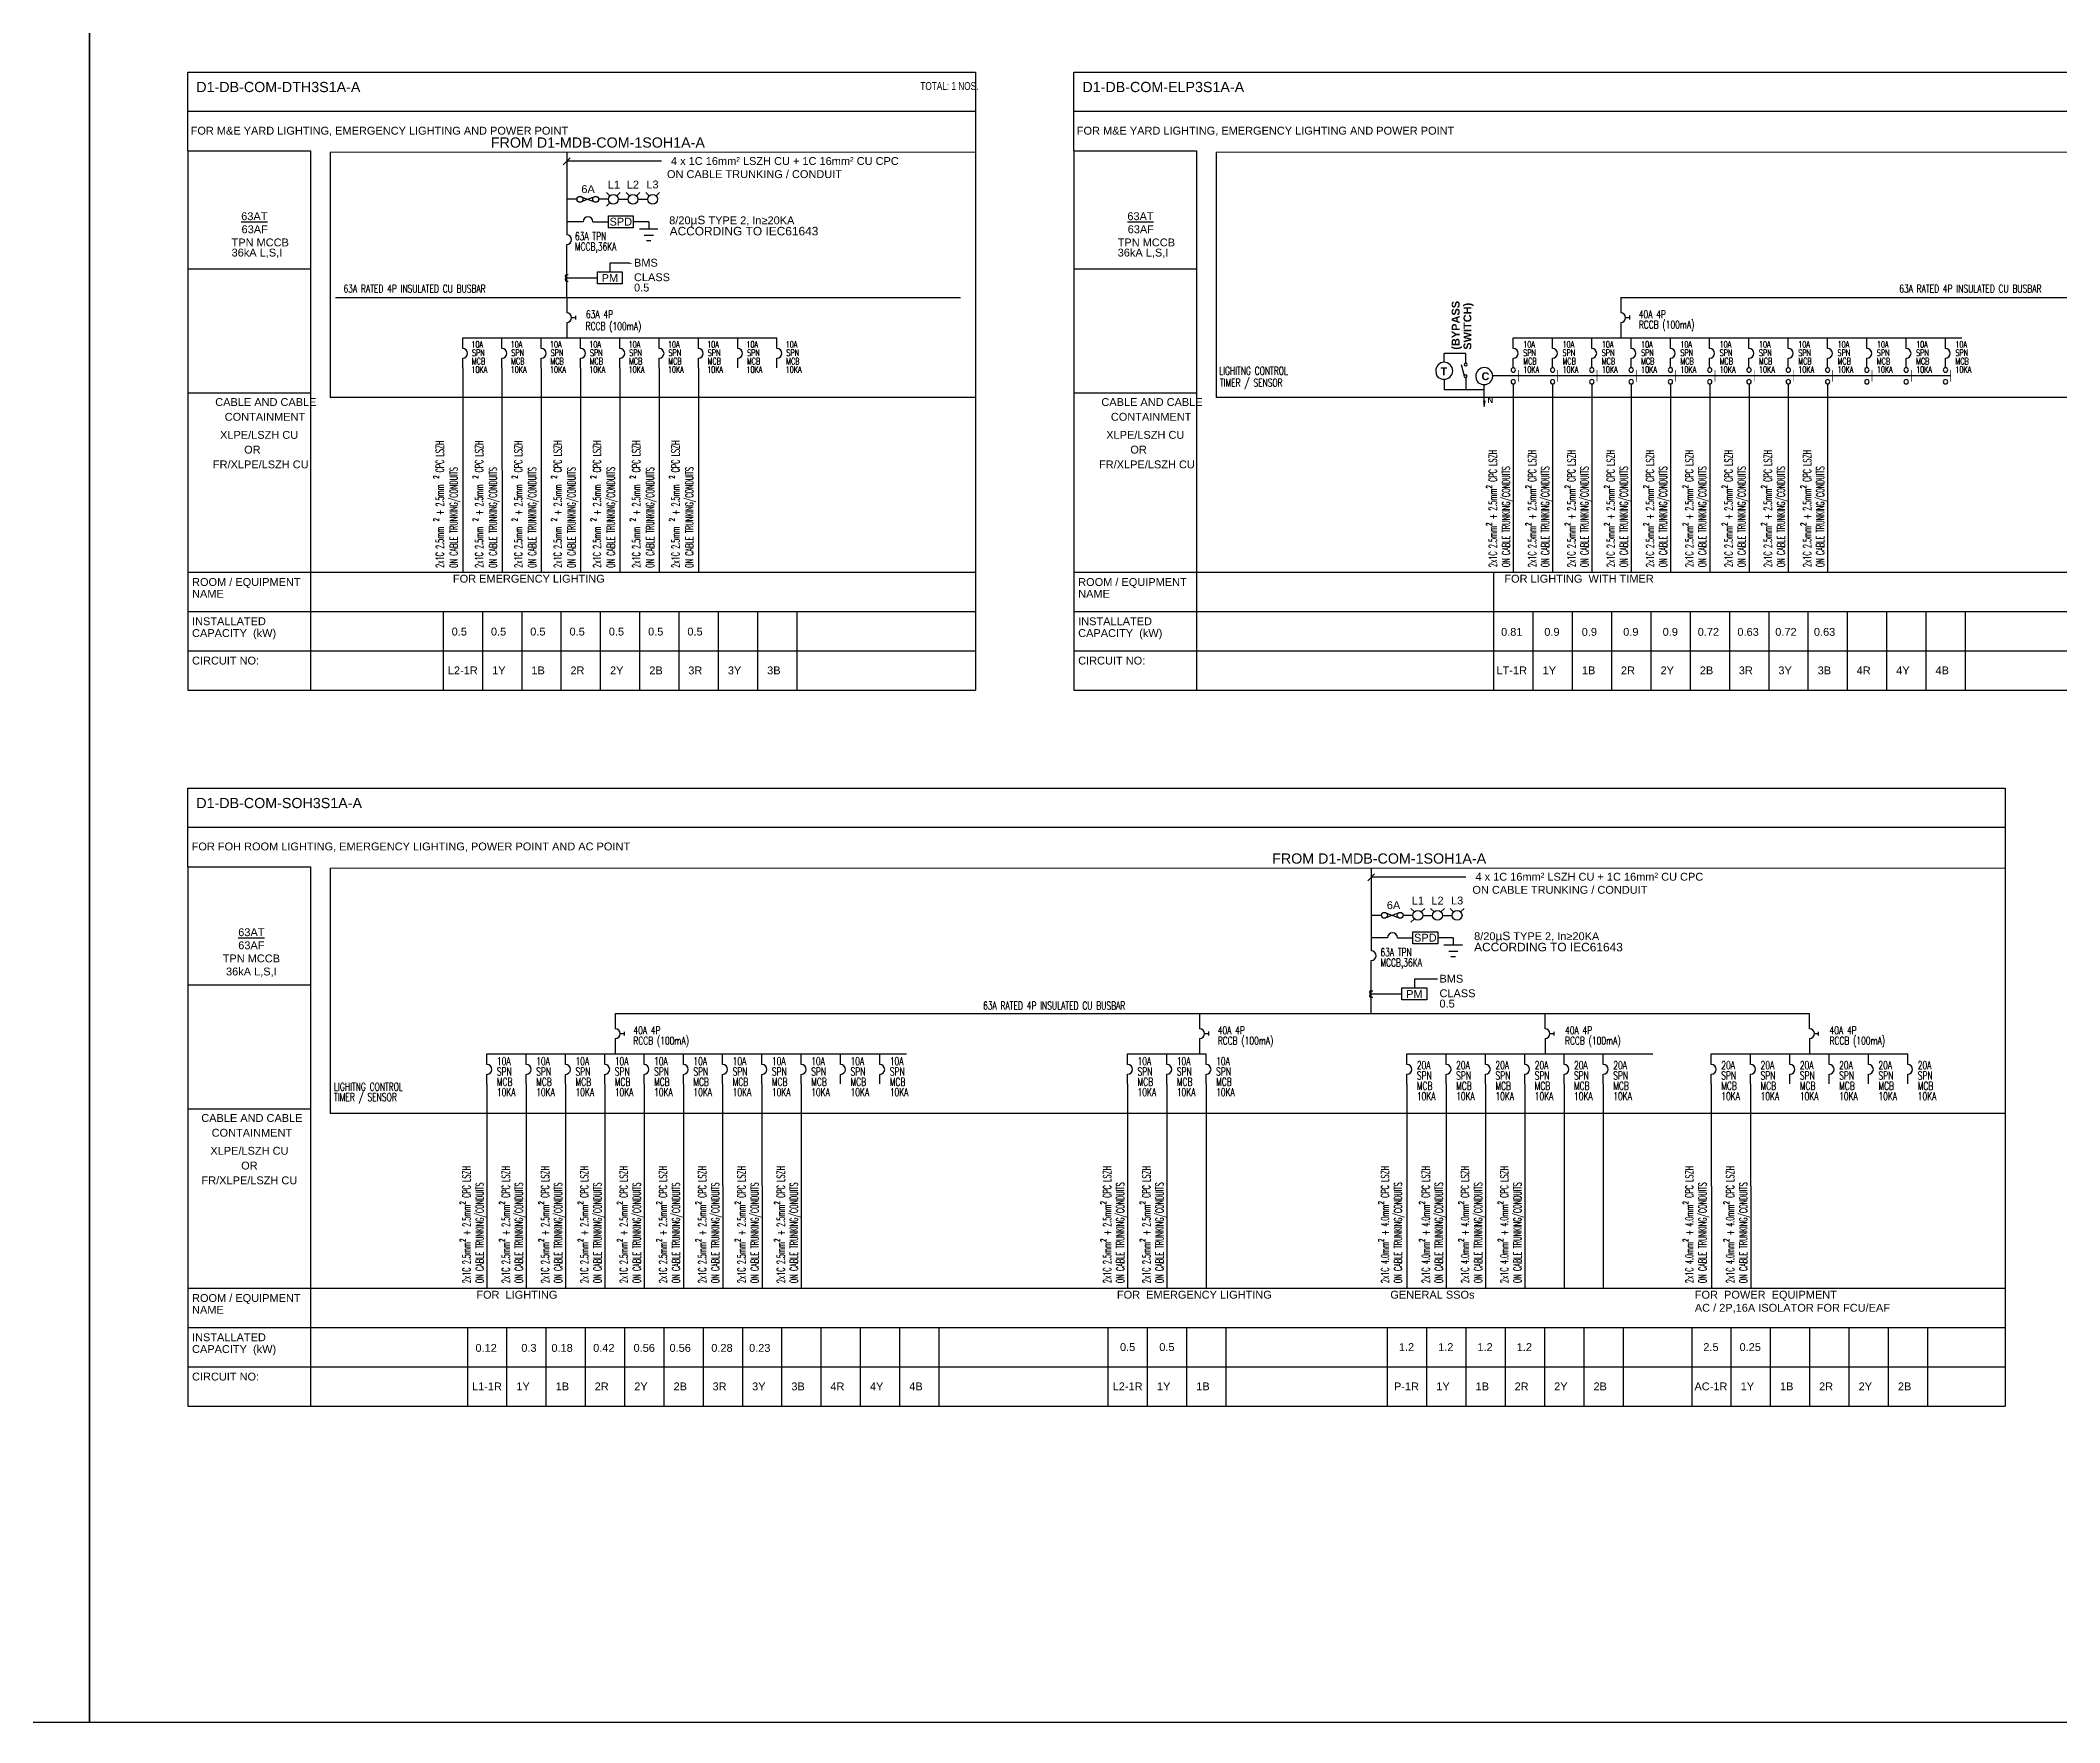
# Model space of a CAD drawing. Header units: inches. Extents: x 155818 to 1515405, y 4999 to 215277.
# Drawn here: x 365119 to 416514, y 134327 to 177145 of the extents above; entities that cross this region are included whole.
import ezdxf
from ezdxf.enums import TextEntityAlignment as Align

# ---------------------------------------------------------------- set-up
doc = ezdxf.new("R2010")
doc.units = ezdxf.units.IN
doc.header["$MEASUREMENT"] = 0
doc.linetypes.add('( Hidden )', pattern=[0.375, 0.25, -0.125])
for name, color, linetype in [('-ME-E-Sch DB', 7, 'Continuous'), ('-ME-E-Sch DB_Tx', 7, 'Continuous'), ('E-_ELEC----_E-', 7, 'Continuous'), ('E_ELEC----_E-', 7, 'Continuous')]:
    doc.layers.add(name, color=color, linetype=linetype)
doc.styles.add('-ME-Romans', font='romans.shx', dxfattribs={"width": 0.7})
doc.styles.add('-ME_Romans', font='romans.shx', dxfattribs={"width": 0.8})
doc.styles.add('arial', font='arial.ttf')
doc.styles.add('MtXpl_Arial', font='arial.ttf')
doc.styles.get("Standard").update_dxf_attribs({"font": 'arial.ttf'})
doc.dimstyles.get("Standard").update_dxf_attribs({"dimtxt": 0.18, "dimasz": 0.18, "dimexe": 0.18, "dimexo": 0.0625, "dimgap": 0.09, "dimtad": 0, "dimtih": 1, "dimtoh": 1, "dimdec": 4, "dimzin": 0, "dimdsep": 46, "dimtxsty": 'Standard', "dimcen": 0.09, "dimadec": 0, "dimazin": 0, "dimtfac": 1, "dimtdec": 4, "dimtofl": 0, "dimtmove": 0, "dimatfit": 3, "dimfxl": 1, "dimtolj": 1, "dimtzin": 0, "dimarcsym": 0})

# ---------------------------------------------------------------- blocks, each defined once
blk = doc.blocks.new('COIL_1')
at = {"ltscale": 0.5}
for p, q in [((0, 2.5), (1.2, 2.5)), ((0, -2.5), (1.2, -2.5))]:
    blk.add_line(p, q, dxfattribs=at)
for centre in [(0, 1.3), (0, -1.3)]:
    blk.add_arc(centre, 1.26, 90, 270, dxfattribs=at)
blk = doc.blocks.new('ELEC0302')
at = {"layer": 'E_ELEC----_E-'}
blk.add_arc((0, 0), 250, 270, 90, dxfattribs=at)
blk = doc.blocks.new('ELEC0327')
for p, q in [((151, 57), (-151, -57)), ((-151, 57), (151, -57))]:
    blk.add_line(p, q)
for centre in [(-200, 0), (200, 0)]:
    blk.add_circle(centre, 75)
blk = doc.blocks.new('ELEC0303')
at = {"layer": 'E_ELEC----_E-'}
for p, q in [((250, 0), (450, 0)), ((450, 100), (450, -100))]:
    blk.add_line(p, q, dxfattribs=at)
blk.add_arc((0, 0), 250, 270, 90, dxfattribs=at)
blk = doc.blocks.new('ELEC0331')
at = {"layer": 'E-_ELEC----_E-', "const_width": 20}
blk.add_lwpolyline([(0, -200), (0, 200)], dxfattribs=at)
at = {"layer": 'E-_ELEC----_E-'}
for centre in [(175, 200), (175, -200)]:
    blk.add_circle(centre, 75, dxfattribs=at)

msp = doc.modelspace()

# ---------------------------------------------------------------- hatches: boundary and pattern name
at = {"layer": '-ME-E-Sch DB'}
h = msp.add_hatch(color=5, dxfattribs=at)
h.dxf.hatch_style = 2
h.paths.add_polyline_path([(401848, 167965), (401871, 167829), (401893, 167965)])

# ---------------------------------------------------------------- linework, layer by layer
at = {"layer": '-ME-E-Sch DB', "color": 5}
for p, q in [((368868, 176333), (388924, 176335)), ((368868, 174333), (368868, 176333)), ((388924, 176335), (388924, 160609)), ((391424, 176333), (444438, 176335)), ((391424, 174333), (391424, 176333)), ((388924, 175335), (368868, 175333)), ((444438, 175335), (391424, 175333)), ((368868, 174333), (371993, 174333)), ((368868, 174333), (368869, 160609)), ((371993, 174333), (371993, 160609)), ((372493, 174303), (388924, 174305)), ((372493, 174303), (372493, 168055)), ((378515, 174303), (378515, 172198)), ((391424, 174333), (394548, 174333)), ((391424, 174333), (391424, 160609)), ((394548, 174333), (394548, 160609)), ((395048, 174303), (444438, 174305)), ((395048, 174303), (395048, 168055)), ((378428, 173980), (378601, 174153)), ((380927, 174067), (378515, 174067)), ((378764, 173099), (378515, 173099)), ((379577, 173099), (379328, 173099)), ((378932, 172530), (378515, 172530)), ((379182, 172530), (379577, 172530)), ((379577, 172683), (380207, 172683)), ((379577, 172377), (379577, 172683)), ((380207, 172377), (379577, 172377)), ((380207, 172683), (380207, 172377)), ((380603, 172530), (380207, 172530)), ((380368, 172345), (380838, 172345)), ((380487, 172187), (380723, 172187)), ((380603, 172530), (380603, 172345)), ((378515, 170602), (378515, 171948)), ((380546, 172047), (380659, 172047)), ((368868, 171333), (371993, 171333)), ((379299, 171251), (379929, 171251)), ((379299, 170945), (379299, 171251)), ((379929, 171251), (379929, 170945)), ((391424, 171333), (394548, 171333)), ((378515, 171098), (379299, 171098)), ((379929, 170945), (379299, 170945)), ((372630, 170602), (388541, 170602)), ((378515, 170602), (378515, 170212)), ((405343, 170602), (439909, 170603)), ((405343, 170602), (405343, 170213)), ((378515, 169962), (378515, 169573)), ((375867, 169573), (383867, 169573)), ((375867, 169302), (375867, 169573)), ((376867, 169302), (376867, 169573)), ((377867, 169302), (377867, 169573)), ((378867, 169302), (378867, 169573)), ((379867, 169302), (379867, 169573)), ((380867, 169302), (380867, 169573)), ((381867, 169302), (381867, 169573)), ((382867, 169302), (382867, 169573)), ((383867, 169302), (383867, 169573)), ((401397, 169175), (400850, 169175)), ((401397, 168931), (401397, 169175)), ((402607, 169574), (414027, 169574)), ((375867, 168811), (375867, 169052)), ((375867, 168811), (375869, 163610)), ((376867, 168811), (376867, 169052)), ((376867, 168811), (376869, 163610)), ((377867, 168811), (377867, 169052)), ((377867, 168811), (377869, 163610)), ((378867, 168811), (378867, 169052)), ((378867, 168811), (378869, 163611)), ((379867, 168811), (379867, 169052)), ((379867, 168811), (379869, 163611)), ((380867, 168811), (380867, 169052)), ((380867, 168811), (380869, 163611)), ((381867, 168811), (381867, 169052)), ((381867, 168811), (381869, 163611)), ((382867, 168811), (382867, 169052)), ((383867, 168811), (383867, 169052)), ((402607, 168811), (402607, 169053)), ((403607, 168811), (403607, 169053)), ((404607, 168811), (404607, 169053)), ((405607, 168811), (405607, 169053)), ((406607, 168811), (406607, 169053)), ((407607, 168811), (407607, 169053)), ((408607, 168811), (408607, 169053)), ((409607, 168811), (409607, 169053)), ((410607, 168811), (410607, 169053)), ((411607, 168811), (411607, 169053)), ((412607, 168811), (412607, 169053)), ((413607, 168811), (413607, 169053)), ((368879, 168172), (371998, 168172)), ((391434, 168172), (394554, 168172)), ((402609, 168399), (402609, 163611)), ((403609, 168399), (403609, 163611)), ((404609, 168399), (404609, 163611)), ((405609, 168399), (405609, 163611)), ((406609, 168399), (406609, 163611)), ((407609, 168399), (407609, 163611)), ((408609, 168399), (408609, 163611)), ((409609, 168399), (409609, 163611)), ((410609, 168399), (410609, 163611)), ((388924, 168055), (372493, 168055)), ((444438, 168055), (395048, 168055)), ((368879, 163609), (388924, 163611)), ((391434, 163609), (444438, 163611)), ((402109, 163611), (402109, 160610)), ((368879, 162609), (388924, 162609)), ((375369, 162609), (375369, 160609)), ((376369, 162609), (376369, 160609)), ((377369, 162609), (377369, 160609)), ((378369, 162609), (378369, 160609)), ((379369, 162609), (379369, 160609)), ((380369, 162609), (380369, 160609)), ((381369, 162609), (381369, 160609)), ((382369, 162609), (382369, 160609)), ((383369, 162609), (383369, 160609)), ((384369, 162609), (384369, 160609)), ((391434, 162609), (444438, 162609)), ((403109, 162610), (403109, 160610)), ((404109, 162610), (404109, 160610)), ((405109, 162610), (405109, 160609)), ((406109, 162610), (406109, 160609)), ((407109, 162610), (407109, 160609)), ((408109, 162610), (408109, 160609)), ((409109, 162610), (409109, 160609)), ((410109, 162610), (410109, 160609)), ((411109, 162610), (411109, 160609)), ((412109, 162610), (412109, 160609)), ((413109, 162609), (413109, 160609)), ((414109, 162609), (414109, 160609)), ((368879, 161609), (388924, 161609)), ((391434, 161609), (444438, 161609)), ((368869, 160609), (388924, 160609)), ((391424, 160609), (444438, 160609)), ((368869, 156109), (371993, 156109)), ((368869, 156109), (368869, 142385)), ((371993, 156109), (371993, 142385)), ((372493, 156078), (415131, 156080)), ((372493, 156078), (372493, 149831)), ((398905, 155755), (399078, 155929)), ((398991, 156078), (398991, 153973)), ((401404, 155842), (398992, 155842)), ((399659, 154306), (400054, 154306)), ((401079, 154306), (400684, 154306)), ((401079, 154306), (401079, 154121)), ((398991, 152378), (398991, 153723)), ((400845, 154121), (401314, 154121)), ((400964, 153963), (401200, 153963)), ((401022, 153823), (401136, 153823)), ((368869, 153109), (371993, 153109)), ((379750, 152378), (410148, 152379)), ((379750, 152378), (379750, 151988)), ((394625, 152379), (394625, 151989)), ((403416, 151988), (403416, 152378)), ((410148, 151988), (410148, 152379)), ((376484, 151349), (387160, 151349)), ((392790, 151350), (394790, 151350)), ((399900, 151078), (399900, 151349)), ((399900, 151349), (406162, 151349)), ((407649, 151078), (407649, 151349)), ((407649, 151349), (412649, 151349)), ((376484, 150586), (376484, 150827)), ((377484, 150586), (377484, 150827)), ((378484, 150586), (378484, 150827)), ((379484, 150586), (379484, 150827)), ((380484, 150586), (380484, 150827)), ((381484, 150586), (381484, 150827)), ((382484, 150586), (382484, 150827)), ((383484, 150586), (383484, 150827)), ((384484, 150586), (384484, 150827)), ((385484, 150586), (385484, 150827)), ((386484, 150586), (386484, 150827)), ((392790, 150587), (392790, 150828)), ((393790, 150587), (393790, 150828)), ((394790, 150587), (394790, 150828)), ((399900, 150587), (399900, 150828)), ((400900, 150587), (400900, 150828)), ((401900, 150587), (401900, 150828)), ((402900, 150587), (402900, 150828)), ((403900, 150587), (403900, 150828)), ((404900, 150587), (404900, 150828)), ((407649, 150587), (407649, 150828)), ((408649, 150587), (408649, 150828)), ((409649, 150587), (409649, 150828)), ((410649, 150587), (410649, 150828)), ((411649, 150587), (411649, 150828)), ((412649, 150587), (412649, 150828)), ((376484, 150586), (376486, 145386)), ((377484, 150586), (377486, 145386)), ((378484, 150586), (378486, 145386)), ((379484, 150586), (379486, 145386)), ((380484, 150586), (380486, 145386)), ((381484, 150586), (381486, 145386)), ((382484, 150586), (382486, 145386)), ((383484, 150586), (383486, 145386)), ((384484, 150586), (384486, 145386)), ((392790, 150587), (392792, 145387)), ((393790, 150587), (393792, 145387)), ((394790, 150587), (394792, 145387)), ((399900, 150587), (399902, 145386)), ((400900, 150587), (400902, 145386)), ((401900, 150587), (401902, 145386)), ((402900, 150587), (402902, 145386)), ((403900, 150587), (403902, 145386)), ((404894, 150587), (404895, 145386)), ((407649, 150587), (407650, 145386)), ((408649, 150587), (408651, 145386)), ((368879, 149947), (371999, 149947)), ((415131, 149831), (372493, 149831)), ((368879, 145385), (415130, 145386)), ((368879, 144385), (415130, 144385)), ((375986, 144385), (375986, 142385)), ((376986, 144385), (376986, 142385)), ((377986, 144385), (377986, 142385)), ((378986, 144385), (378986, 142385)), ((379986, 144385), (379986, 142385)), ((380986, 144385), (380986, 142385)), ((381986, 144385), (381986, 142385)), ((382986, 144385), (382986, 142385)), ((383986, 144385), (383986, 142385)), ((384986, 144385), (384986, 142385)), ((385986, 144385), (385986, 142385)), ((386986, 144385), (386986, 142385)), ((387986, 144385), (387986, 142385)), ((392292, 144386), (392292, 142386)), ((393292, 144386), (393292, 142386)), ((394292, 144386), (394292, 142386)), ((395292, 144386), (395292, 142386)), ((399402, 144385), (399402, 142385)), ((400402, 144385), (400402, 142385)), ((401402, 144385), (401402, 142385)), ((402402, 144385), (402402, 142385)), ((403402, 144385), (403402, 142385)), ((404402, 144385), (404402, 142385)), ((405402, 144385), (405402, 142385)), ((407150, 144385), (407150, 142385)), ((408150, 144385), (408150, 142385)), ((409150, 144385), (409150, 142385)), ((410150, 144385), (410150, 142385)), ((411150, 144385), (411150, 142385)), ((412150, 144385), (412150, 142385)), ((413150, 144385), (413150, 142385)), ((368879, 143385), (415130, 143385)), ((368869, 142385), (415130, 142385))]:
    msp.add_line(p, q, dxfattribs=at)
at = {"layer": '-ME-E-Sch DB', "color": 5, "linetype": '( Hidden )'}
msp.add_line((413740, 168605), (402086, 168606), dxfattribs=at)
at = {"layer": '-ME-E-Sch DB', "color": 5}
for points in [[(380102, 171471), (379617, 171471), (379617, 171251)], [(405343, 169963), (405343, 169574)], [(400850, 168952), (400850, 169175)], [(402607, 169303), (402607, 169574)], [(403607, 169303), (403607, 169574)], [(404607, 169303), (404607, 169574)], [(405607, 169303), (405607, 169574)], [(406607, 169303), (406607, 169574)], [(407607, 169303), (407607, 169574)], [(408607, 169303), (408607, 169574)], [(409607, 169303), (409607, 169574)], [(410607, 169303), (410607, 169574)], [(411607, 169303), (411607, 169574)], [(412607, 169303), (412607, 169574)], [(413607, 169303), (413607, 169574)], [(401363, 168600), (401290, 168884)], [(400850, 168521), (400850, 168254)], [(401871, 168254), (400850, 168254)], [(401397, 168561), (401397, 168254)], [(401871, 167965), (401871, 168384)], [(401848, 167965), (401871, 167829), (401893, 167965), (401848, 167965)], [(368869, 156109), (368869, 158109), (415131, 158111), (415130, 142385)], [(415131, 157110), (368869, 157109)], [(399241, 154874), (398991, 154874)], [(400054, 154874), (399804, 154874)], [(399409, 154306), (398991, 154306)], [(398991, 152873), (399776, 152873)], [(379750, 151738), (379750, 151349)], [(394625, 151739), (394625, 151350)], [(403416, 151738), (403416, 151349)], [(410148, 151738), (410149, 151349)], [(376484, 151077), (376484, 151349)], [(377484, 151077), (377484, 151349)], [(378484, 151077), (378484, 151349)], [(379484, 151077), (379484, 151349)], [(380484, 151077), (380484, 151349)], [(381484, 151077), (381484, 151349)], [(382484, 151077), (382484, 151349)], [(383484, 151077), (383484, 151349)], [(384484, 151077), (384484, 151349)], [(385484, 151077), (385484, 151349)], [(386484, 151077), (386484, 151349)], [(392790, 151078), (392790, 151350)], [(393790, 151078), (393790, 151350)], [(394790, 151078), (394790, 151350)], [(400900, 151078), (400900, 151349)], [(401900, 151078), (401900, 151349)], [(402900, 151078), (402900, 151349)], [(403900, 151078), (403900, 151349)], [(404900, 151078), (404900, 151349)], [(408649, 151078), (408649, 151349)], [(409649, 151078), (409649, 151349)], [(410649, 151078), (410649, 151349)], [(411649, 151078), (411649, 151349)], [(412649, 151078), (412649, 151349)]]:
    msp.add_lwpolyline(points, dxfattribs=at)
for points in [[(400054, 154458), (400684, 154458), (400684, 154153), (400054, 154153)], [(399776, 153026), (400406, 153026), (400406, 152721), (399776, 152721)]]:
    msp.add_lwpolyline(points, close=True, dxfattribs=at)
for points, knots in [([(400850, 168521), (400850, 168521), (400731, 168521), (400635, 168617), (400635, 168736), (400635, 168855), (400731, 168952), (400850, 168952), (400969, 168952), (401066, 168855), (401066, 168736), (401066, 168617), (400969, 168521), (400850, 168521)], [0, 0, 0, 0, 0.5, 1, 1, 1, 2, 2, 2, 3, 3, 3, 4, 4, 4, 4]), ([(401392, 168561), (401392, 168561), (401392, 168561), (401392, 168561), (401392, 168561), (401392, 168561), (401392, 168561), (401392, 168561), (401392, 168561), (401392, 168561), (401375, 168561), (401358, 168578), (401358, 168595), (401358, 168617), (401375, 168634), (401392, 168634), (401414, 168634), (401431, 168617), (401431, 168595), (401431, 168578), (401414, 168561), (401392, 168561)], [0, 0, 0, 0, 0.001953, 0.003906, 0.007812, 0.015625, 0.03125, 0.0625, 0.125, 0.25, 0.5, 1, 1, 1, 2, 2, 2, 3, 3, 3, 4, 4, 4, 4]), ([(401395, 168857), (401395, 168857), (401395, 168857), (401395, 168857), (401395, 168857), (401395, 168857), (401395, 168857), (401395, 168857), (401395, 168857), (401395, 168857), (401378, 168857), (401361, 168874), (401361, 168891), (401361, 168914), (401378, 168931), (401395, 168931), (401418, 168931), (401435, 168914), (401435, 168891), (401435, 168874), (401418, 168857), (401395, 168857)], [0, 0, 0, 0, 0.001953, 0.003906, 0.007812, 0.015625, 0.03125, 0.0625, 0.125, 0.25, 0.5, 1, 1, 1, 2, 2, 2, 3, 3, 3, 4, 4, 4, 4]), ([(401871, 168384), (401871, 168384), (401752, 168384), (401655, 168481), (401655, 168599), (401655, 168718), (401752, 168815), (401871, 168815), (401990, 168815), (402086, 168718), (402086, 168599), (402086, 168481), (401990, 168384), (401871, 168384)], [0, 0, 0, 0, 0.5, 1, 1, 1, 2, 2, 2, 3, 3, 3, 4, 4, 4, 4])]:
    msp.add_open_spline(points, degree=3, knots=knots, dxfattribs=at)
msp.add_solid([(380102, 171488), (380202, 171471), (380102, 171454)], dxfattribs=at)
for p, q in [((379203, 173155), (378902, 173042)), ((378902, 173155), (379203, 173042))]:
    msp.add_line(p, q)
at = {"ltscale": 0.5}
for p, q in [((378515, 171182), (378556, 171182)), ((378515, 171014), (378556, 171014))]:
    msp.add_line(p, q, dxfattribs=at)
msp.add_lwpolyline([(366368, 215277), (471643, 215277), (471643, 134327), (366368, 134327)], close=True)
for centre in [(378853, 173099), (379253, 173099)]:
    msp.add_circle(centre, 75)
for centre in [(378515, 171140), (378515, 171056)]:
    msp.add_arc(centre, 42, 90, 270, dxfattribs=at)
at = {"layer": 'Defpoints'}
for points in [[(261093, 215277), (366368, 215277), (366368, 134327), (261093, 134327)], [(366368, 215277), (471643, 215277), (471643, 134327), (366368, 134327)]]:
    msp.add_lwpolyline(points, close=True, dxfattribs=at)
at = {"layer": 'E-_ELEC----_E-', "color": 5}
for p, q in [((379614, 173187), (379526, 173276)), ((379791, 173187), (379879, 173276)), ((380114, 173187), (380026, 173276)), ((380291, 173187), (380379, 173276)), ((380614, 173187), (380526, 173276)), ((380791, 173187), (380879, 173276)), ((379614, 173010), (379526, 172922)), ((379828, 173099), (380077, 173099)), ((380328, 173099), (380577, 173099)), ((400091, 154962), (400002, 155051)), ((400091, 154786), (400002, 154697)), ((400268, 154962), (400356, 155051)), ((400304, 154874), (400554, 154874)), ((400591, 154962), (400502, 155051)), ((400768, 154962), (400856, 155051)), ((400804, 154874), (401054, 154874)), ((401091, 154962), (401002, 155051)), ((401268, 154962), (401356, 155051))]:
    msp.add_line(p, q, dxfattribs=at)
for centre in [(379702, 173099), (380202, 173099), (380702, 173099), (400179, 154874), (400679, 154874), (401179, 154874)]:
    msp.add_circle(centre, 125, dxfattribs=at)
at = {"layer": 'E_ELEC----_E-'}
for p, q in [((378740, 170137), (378740, 170037)), ((378640, 170087), (378740, 170087))]:
    msp.add_line(p, q, dxfattribs=at)
for centre, start, end in [((378515, 172073), 270, 90), ((379057, 172530), 0, 180), ((378515, 170087), 270, 90), ((375867, 169177), 270, 90), ((376867, 169177), 270, 90), ((377867, 169177), 270, 90), ((378867, 169177), 270, 90), ((379867, 169177), 270, 90), ((380867, 169177), 270, 90), ((381867, 169177), 270, 90), ((382867, 169177), 270, 90), ((383867, 169177), 270, 90)]:
    msp.add_arc(centre, 125, start, end, dxfattribs=at)

# ---------------------------------------------------------------- block references
at = {"layer": '-ME-E-Sch DB', "color": 5}
for name, p, xscale, yscale, zscale in [('ELEC0303', (405343, 170088), 0.5, 0.5, 0.5), ('ELEC0302', (402607, 169178), 0.5, 0.5, 0.5), ('ELEC0302', (403607, 169178), 0.5, 0.5, 0.5), ('ELEC0302', (404607, 169178), 0.5, 0.5, 0.5), ('ELEC0302', (405607, 169178), 0.5, 0.5, 0.5), ('ELEC0302', (406607, 169178), 0.5, 0.5, 0.5), ('ELEC0302', (407607, 169178), 0.5, 0.5, 0.5), ('ELEC0302', (408607, 169178), 0.5, 0.5, 0.5), ('ELEC0302', (409607, 169178), 0.5, 0.5, 0.5), ('ELEC0302', (410607, 169178), 0.5, 0.5, 0.5), ('ELEC0302', (411607, 169178), 0.5, 0.5, 0.5), ('ELEC0302', (412607, 169178), 0.5, 0.5, 0.5), ('ELEC0302', (413607, 169178), 0.5, 0.5, 0.5), ('ELEC0331', (402740, 168605), -0.75, 0.75, 0.75), ('ELEC0331', (403740, 168605), -0.75, 0.75, 0.75), ('ELEC0331', (404740, 168605), -0.75, 0.75, 0.75), ('ELEC0331', (405740, 168605), -0.75, 0.75, 0.75), ('ELEC0331', (406740, 168605), -0.75, 0.75, 0.75), ('ELEC0331', (407740, 168605), -0.75, 0.75, 0.75), ('ELEC0331', (408740, 168605), -0.75, 0.75, 0.75), ('ELEC0331', (409740, 168605), -0.75, 0.75, 0.75), ('ELEC0331', (410740, 168605), -0.75, 0.75, 0.75), ('ELEC0331', (411740, 168605), -0.75, 0.75, 0.75), ('ELEC0331', (412740, 168605), -0.75, 0.75, 0.75), ('ELEC0331', (413740, 168605), -0.75, 0.75, 0.75), ('ELEC0302', (398991, 153848), 0.5, 0.5, 0.5), ('COIL_1', (398991, 152873), 33.333333, 33.333333, 33.333333), ('ELEC0303', (379750, 151863), 0.5, 0.5, 0.5), ('ELEC0303', (394625, 151864), 0.5, 0.5, 0.5), ('ELEC0303', (403416, 151863), 0.5, 0.5, 0.5), ('ELEC0303', (410148, 151863), 0.5, 0.5, 0.5), ('ELEC0302', (376484, 150952), 0.5, 0.5, 0.5), ('ELEC0302', (377484, 150952), 0.5, 0.5, 0.5), ('ELEC0302', (378484, 150952), 0.5, 0.5, 0.5), ('ELEC0302', (379484, 150952), 0.5, 0.5, 0.5), ('ELEC0302', (380484, 150952), 0.5, 0.5, 0.5), ('ELEC0302', (381484, 150952), 0.5, 0.5, 0.5), ('ELEC0302', (382484, 150952), 0.5, 0.5, 0.5), ('ELEC0302', (383484, 150952), 0.5, 0.5, 0.5), ('ELEC0302', (384484, 150952), 0.5, 0.5, 0.5), ('ELEC0302', (385484, 150952), 0.5, 0.5, 0.5), ('ELEC0302', (386484, 150952), 0.5, 0.5, 0.5), ('ELEC0302', (392790, 150953), 0.5, 0.5, 0.5), ('ELEC0302', (393790, 150953), 0.5, 0.5, 0.5), ('ELEC0302', (394790, 150953), 0.5, 0.5, 0.5), ('ELEC0302', (399900, 150953), 0.5, 0.5, 0.5), ('ELEC0302', (400900, 150953), 0.5, 0.5, 0.5), ('ELEC0302', (401900, 150953), 0.5, 0.5, 0.5), ('ELEC0302', (402900, 150953), 0.5, 0.5, 0.5), ('ELEC0302', (403900, 150953), 0.5, 0.5, 0.5), ('ELEC0302', (404900, 150953), 0.5, 0.5, 0.5), ('ELEC0302', (407649, 150953), 0.5, 0.5, 0.5), ('ELEC0302', (408649, 150953), 0.5, 0.5, 0.5), ('ELEC0302', (409649, 150953), 0.5, 0.5, 0.5), ('ELEC0302', (410649, 150953), 0.5, 0.5, 0.5), ('ELEC0302', (411649, 150953), 0.5, 0.5, 0.5), ('ELEC0302', (412649, 150953), 0.5, 0.5, 0.5)]:
    msp.add_blockref(name, p, dxfattribs=dict(at, xscale=xscale, yscale=yscale, zscale=zscale))
msp.add_blockref('ELEC0327', (399529, 154874), dxfattribs=at)
at = {"layer": '-ME-E-Sch DB', "color": 5, "xscale": 0.5, "yscale": 0.5, "zscale": 0.5, "rotation": 90}
msp.add_blockref('ELEC0302', (399534, 154306), dxfattribs=at)

# ---------------------------------------------------------------- texts
at = {"layer": '-ME-E-Sch DB', "color": 5}
for s, p in [('ON CABLE TRUNKING / CONDUIT', (381067, 173640)), (' 4 x 1C 16mm² LSZH CU + 1C 16mm² CU CPC', (381092, 173974)), ('6A', (378888, 173258)), ('CLASS', (380228, 171016)), ('BMS', (380228, 171386)), ('0.5', (380229, 170753))]:
    msp.add_text(s, height=200, dxfattribs=at).set_placement(p)
for s, p in [('SPD', (379892, 172530)), ('PM', (379614, 171098)), ('SPD', (400369, 154306)), ('PM', (400091, 152873))]:
    msp.add_text(s, height=200, dxfattribs=at).set_placement(p, align=Align.MIDDLE_CENTER)
at = {"layer": '-ME-E-Sch DB', "color": 5, "style": 'MtXpl_Arial'}
for s, height, p in [('ACCORDING TO IEC61643', 216.67, (381136, 172181)), ('8/20', 200, (381124, 172464)), ('µS', 216.7, (381668, 172464)), (' TYPE 2, In≥20KA', 200, (382045, 172464))]:
    msp.add_text(s, height=height, dxfattribs=at).set_placement(p)
at = {"layer": '-ME-E-Sch DB', "color": 5, "style": '-ME-Romans', "width": 0.7}
for s, p in [('63A RATED 4P INSULATED CU BUSBAR', (372834, 170726)), ('63A RATED 4P INSULATED CU BUSBAR', (412433, 170726)), ('63A 4P', (379004, 170073)), ('RCCB (100mA)', (378998, 169772))]:
    msp.add_text(s, height=200, dxfattribs=at).set_placement(p)
at = {"layer": '-ME-E-Sch DB', "color": 5, "char_height": 200, "attachment_point": 4, "rotation": 90}
for s, insert in [('{\\fHelvetica|b1|i0|c0|p4;(BYPASS}', (401172, 169271)), ('{\\fHelvetica|b1|i0|c0|p4;SWITCH)}', (401472, 169271))]:
    msp.add_mtext(s, dxfattribs=dict(at, insert=insert))
at = {"layer": '-ME-E-Sch DB', "color": 5, "char_height": 200, "attachment_point": 1, "line_spacing_factor": 0.789273, "style": '-ME-Romans'}
for s, insert, width in [('40A 4P\\PRCCB (100mA)', (405804, 170273), 2497.13), ('{\\W1;\\fArial|b0|i0|c0|p34;8/20\\H1.08333x;µS\\H0.92308x; TYPE 2, In≥20KA \\P\\H1.08333x;ACCORDING TO IEC61643}', (401612, 154460), 6030.79), ('63A RATED 4P INSULATED CU BUSBAR', (389114, 152678), 6030.79), ('40A 4P\\PRCCB (100mA)', (380212, 152049), 2497.13), ('40A 4P\\PRCCB (100mA)', (395087, 152049), 2497.13), ('40A 4P\\PRCCB (100mA)', (403926, 152049), 2497.13), ('40A 4P\\PRCCB (100mA)', (410658, 152049), 2497.13)]:
    msp.add_mtext(s, dxfattribs=dict(at, insert=insert, width=width))
at = {"layer": '-ME-E-Sch DB', "color": 5, "attachment_point": 7}
for s, insert, char_height in [('{\\fHelvetica|b1|i0|c0|p5;T}', (400756, 168619), 200), ('{\\fHelvetica|b1|i0|c0|p5;C}', (401800, 168494), 200), ('{\\fHelvetica|b1|i0|c0|p4;N}', (401956, 167915), 141.02)]:
    msp.add_mtext(s, dxfattribs=dict(at, insert=insert, char_height=char_height))
at = {"layer": '-ME-E-Sch DB', "color": 5, "insert": (401568, 155957), "char_height": 200, "width": 8064.47, "attachment_point": 1}
msp.add_mtext(' 4 x 1C 16mm² LSZH CU + 1C 16mm² CU CPC \\PON CABLE TRUNKING / CONDUIT ', dxfattribs=at)
at = {"layer": '-ME-E-Sch DB', "color": 5, "char_height": 200, "attachment_point": 1, "line_spacing_factor": 0.789273}
for s, insert, width in [('6A', (399390, 155233), 921.41), ('BMS', (400730, 153362), 737.13), ('CLASS 0.5', (400730, 152991), 737.13)]:
    msp.add_mtext(s, dxfattribs=dict(at, insert=insert, width=width))
at = {"layer": '-ME-E-Sch DB_Tx', "color": 5}
for s, height, p in [('D1-DB-COM-DTH3S1A-A', 260, (369087, 175828)), ('D1-DB-COM-ELP3S1A-A', 260, (391642, 175828)), ('FOR M&E YARD LIGHTING, EMERGENCY LIGHTING AND POWER POINT', 200, (368943, 174746)), ('FOR M&E YARD LIGHTING, EMERGENCY LIGHTING AND POWER POINT', 200, (391499, 174746)), ('FROM D1-MDB-COM-1SOH1A-A', 260, (376585, 174415)), ('%%U63AT', 200, (370230, 172569)), ('%%U63AT', 200, (392786, 172569)), ('63AF', 200, (370239, 172236)), ('63AF', 200, (392794, 172236)), ('TPN MCCB', 200, (369985, 171902)), ('36kA L,S,I', 200, (369985, 171643)), ('TPN MCCB', 200, (392540, 171902)), ('36kA L,S,I', 200, (392540, 171643)), ('CABLE AND CABLE', 200, (369569, 167839)), ('CONTAINMENT', 200, (369810, 167463)), ('CABLE AND CABLE', 200, (392124, 167839)), ('CONTAINMENT', 200, (392366, 167463)), ('XLPE/LSZH CU', 200, (369693, 167004)), ('XLPE/LSZH CU', 200, (392248, 167004)), ('OR', 200, (370305, 166628)), ('OR', 200, (392861, 166628)), ('FR/XLPE/LSZH CU', 200, (369509, 166252)), ('FR/XLPE/LSZH CU', 200, (392065, 166252)), ('FOR EMERGENCY LIGHTING', 200, (375619, 163343)), ('D1-DB-COM-SOH3S1A-A', 260, (369087, 157603))]:
    msp.add_text(s, height=height, dxfattribs=at).set_placement(p)
at = {"layer": '-ME-E-Sch DB_Tx', "color": 5, "width": 0.75}
msp.add_text('TOTAL: 1 NOS.', height=200, dxfattribs=at).set_placement((387516, 175983), align=Align.MIDDLE_LEFT)
at = {"layer": '-ME-E-Sch DB_Tx', "color": 5, "style": '-ME-Romans', "width": 0.7}
for s, height, p in [('63A TPN', 200, (378724, 172059)), ('MCCB,36KA', 200, (378724, 171796)), ('10A', 162, (376090, 169325)), ('SPN', 162, (376106, 169112)), ('10A', 162, (377090, 169325)), ('SPN', 162, (377106, 169112)), ('10A', 162, (378090, 169325)), ('SPN', 162, (378106, 169112)), ('10A', 162, (379090, 169325)), ('SPN', 162, (379106, 169112)), ('10A', 162, (380090, 169325)), ('SPN', 162, (380106, 169112)), ('10A', 162, (381090, 169325)), ('SPN', 162, (381106, 169112)), ('10A', 162, (382090, 169325)), ('SPN', 162, (382106, 169112)), ('10A', 162, (383090, 169325)), ('SPN', 162, (383106, 169112)), ('10A', 162, (384090, 169325)), ('SPN', 162, (384106, 169112)), ('10KA', 162, (376090, 168686)), ('MCB', 162, (376101, 168899)), ('10KA', 162, (377090, 168686)), ('MCB', 162, (377101, 168899)), ('10KA', 162, (378090, 168686)), ('MCB', 162, (378101, 168899)), ('10KA', 162, (379090, 168686)), ('MCB', 162, (379101, 168899)), ('10KA', 162, (380090, 168686)), ('MCB', 162, (380101, 168899)), ('10KA', 162, (381090, 168686)), ('MCB', 162, (381101, 168899)), ('10KA', 162, (382090, 168686)), ('MCB', 162, (382101, 168899)), ('10KA', 162, (383090, 168686)), ('MCB', 162, (383101, 168899)), ('10KA', 162, (384090, 168686)), ('MCB', 162, (384101, 168899)), ('LIGHITNG CONTROL', 200, (395121, 168635)), ('TIMER / SENSOR', 200, (395141, 168334))]:
    msp.add_text(s, height=height, dxfattribs=at).set_placement(p)
at = {"layer": '-ME-E-Sch DB_Tx', "color": 5, "style": '-ME_Romans', "width": 0.6}
for s, height, p in [(' CPC LSZH', 200, (375385, 166065)), (' CPC LSZH', 200, (376385, 166065)), (' CPC LSZH', 200, (377385, 166065)), (' CPC LSZH', 200, (378385, 166066)), (' CPC LSZH', 200, (379385, 166066)), (' CPC LSZH', 200, (380385, 166066)), (' CPC LSZH', 200, (381385, 166066)), ('2', 140, (375262, 165985)), ('ON CABLE TRUNKING/CONDUITS', 200, (375738, 163718)), ('2', 140, (376262, 165985)), ('ON CABLE TRUNKING/CONDUITS', 200, (376738, 163718)), ('2', 140, (377262, 165985)), ('ON CABLE TRUNKING/CONDUITS', 200, (377738, 163718)), ('2', 140, (378262, 165986)), ('ON CABLE TRUNKING/CONDUITS', 200, (378738, 163718)), ('2', 140, (379262, 165986)), ('ON CABLE TRUNKING/CONDUITS', 200, (379738, 163719)), ('2', 140, (380262, 165986)), ('ON CABLE TRUNKING/CONDUITS', 200, (380738, 163718)), ('2', 140, (381262, 165986)), ('ON CABLE TRUNKING/CONDUITS', 200, (381738, 163719)), (' + 2.5mm', 200, (375385, 164980)), (' + 2.5mm', 200, (376385, 164980)), (' + 2.5mm', 200, (377385, 164980)), (' + 2.5mm', 200, (378385, 164981)), (' + 2.5mm', 200, (379385, 164981)), (' + 2.5mm', 200, (380385, 164981)), (' + 2.5mm', 200, (381385, 164981)), ('2', 140, (375262, 164900)), ('2x1C 2.5mm', 200, (375385, 163718)), ('2', 140, (376262, 164900)), ('2x1C 2.5mm', 200, (376385, 163718)), ('2', 140, (377262, 164900)), ('2x1C 2.5mm', 200, (377385, 163718)), ('2', 140, (378262, 164901)), ('2x1C 2.5mm', 200, (378385, 163718)), ('2', 140, (379262, 164901)), ('2x1C 2.5mm', 200, (379385, 163719)), ('2', 140, (380262, 164901)), ('2x1C 2.5mm', 200, (380385, 163718)), ('2', 140, (381262, 164901)), ('2x1C 2.5mm', 200, (381385, 163719))]:
    msp.add_text(s, height=height, rotation=90, dxfattribs=at).set_placement(p)
at = {"layer": '-ME-E-Sch DB_Tx', "color": 5}
for s, p in [('ROOM / EQUIPMENT ', (368979, 163359)), ('ROOM / EQUIPMENT ', (391534, 163359)), ('NAME', (368979, 163059)), ('NAME', (391534, 163059)), ('INSTALLATED ', (368979, 162359)), ('INSTALLATED ', (391534, 162359)), ('CAPACITY  (kW)', (368979, 162059)), ('CAPACITY  (kW)', (391534, 162059)), ('CIRCUIT NO:', (368979, 161359)), ('CIRCUIT NO:', (391534, 161359)), ('ROOM / EQUIPMENT ', (368979, 145135)), ('NAME', (368979, 144835)), ('CAPACITY  (kW)', (368979, 143835)), ('INSTALLATED ', (368979, 144135)), ('CIRCUIT NO:', (368979, 143135))]:
    msp.add_text(s, height=200, dxfattribs=at).set_placement(p, align=Align.MIDDLE_LEFT)
for s, p in [('0.5', (375781, 162097)), ('0.5', (376781, 162097)), ('0.5', (377781, 162097)), ('0.5', (378781, 162097)), ('0.5', (379781, 162097)), ('0.5', (380781, 162097)), ('0.5', (381781, 162097)), ('0.81', (402570, 162090)), ('0.9', (403592, 162090)), ('0.9', (404545, 162090)), ('0.9', (405600, 162090)), ('0.9', (406605, 162090)), ('0.72', (407575, 162090)), ('0.63', (408585, 162090)), ('0.72', (409549, 162090)), ('0.63', (410532, 162090)), ('L2-1R', (375870, 161109)), ('1Y', (376788, 161109)), ('1B', (377788, 161109)), ('2R', (378788, 161109)), ('2Y', (379788, 161109)), ('2B', (380788, 161109)), ('3R', (381788, 161109)), ('3Y', (382788, 161109)), ('3B', (383788, 161109)), ('LT-1R', (402570, 161110)), ('1Y', (403527, 161110)), ('1B', (404527, 161110)), ('2R', (405527, 161109)), ('2Y', (406527, 161109)), ('2B', (407527, 161109)), ('3R', (408527, 161109)), ('3Y', (409527, 161109)), ('3B', (410527, 161109)), ('4R', (411527, 161109)), ('4Y', (412527, 161109)), ('4B', (413527, 161109)), ('0.12', (376465, 143865)), ('0.3', (377554, 143865)), ('0.18', (378398, 143865)), ('0.42', (379461, 143865)), ('0.56', (380488, 143865)), ('0.56', (381404, 143865)), ('0.28', (382467, 143865)), ('0.23', (383429, 143865)), ('0.5', (392792, 143886)), ('0.5', (393792, 143886)), ('1.2', (399890, 143885)), ('1.2', (400890, 143885)), ('1.2', (401890, 143885)), ('1.2', (402890, 143885)), ('2.5', (407639, 143885)), ('0.25', (408639, 143885)), ('L1-1R', (376486, 142885)), ('1Y', (377405, 142885)), ('1B', (378405, 142885)), ('2R', (379405, 142885)), ('2Y', (380405, 142885)), ('2B', (381405, 142885)), ('3R', (382405, 142885)), ('3Y', (383405, 142885)), ('3B', (384405, 142885)), ('4R', (385405, 142885)), ('4Y', (386405, 142885)), ('4B', (387405, 142885)), ('L2-1R', (392792, 142886)), ('1Y', (393710, 142886)), ('1B', (394710, 142886)), ('P-1R', (399890, 142885)), ('1Y', (400820, 142885)), ('1B', (401820, 142885)), ('2R', (402820, 142885)), ('2Y', (403820, 142885)), ('2B', (404820, 142885)), ('AC-1R', (407639, 142885)), ('1Y', (408569, 142885)), ('1B', (409569, 142885)), ('2R', (410569, 142885)), ('2Y', (411569, 142885)), ('2B', (412569, 142885))]:
    msp.add_text(s, height=200, dxfattribs=at).set_placement(p, align=Align.MIDDLE_CENTER)
at = {"layer": '-ME-E-Sch DB_Tx', "color": 5, "attachment_point": 1, "line_spacing_factor": 0.789273, "style": '-ME-Romans'}
for s, insert, char_height, width in [('10A\\PSPN  MCB\\P10KA', (402862, 169487), 162, 373.17), ('10A\\PSPN  MCB\\P10KA', (403862, 169487), 162, 373.17), ('10A\\PSPN  MCB\\P10KA', (404862, 169487), 162, 373.17), ('10A\\PSPN  MCB\\P10KA', (405862, 169487), 162, 373.17), ('10A\\PSPN  MCB\\P10KA', (406862, 169487), 162, 373.17), ('10A\\PSPN  MCB\\P10KA', (407862, 169487), 162, 373.17), ('10A\\PSPN  MCB\\P10KA', (408862, 169487), 162, 373.17), ('10A\\PSPN  MCB\\P10KA', (409862, 169487), 162, 373.17), ('10A\\PSPN  MCB\\P10KA', (410862, 169487), 162, 373.17), ('10A\\PSPN  MCB\\P10KA', (411862, 169487), 162, 373.17), ('10A\\PSPN  MCB\\P10KA', (412862, 169487), 162, 373.17), ('10A\\PSPN  MCB\\P10KA', (413862, 169487), 162, 373.17), ('63A TPN  MCCB,36KA', (399227, 154035), 200, 1181.82), ('10A\\PSPN  MCB\\P10KA', (376739, 151262), 200, 458.74), ('10A\\PSPN  MCB\\P10KA', (377739, 151262), 200, 458.74), ('10A\\PSPN  MCB\\P10KA', (378739, 151262), 200, 458.74), ('10A\\PSPN  MCB\\P10KA', (379739, 151262), 200, 458.74), ('10A\\PSPN  MCB\\P10KA', (380739, 151262), 200, 458.74), ('10A\\PSPN  MCB\\P10KA', (381739, 151262), 200, 458.74), ('10A\\PSPN  MCB\\P10KA', (382739, 151262), 200, 458.74), ('10A\\PSPN  MCB\\P10KA', (383739, 151262), 200, 458.74), ('10A\\PSPN  MCB\\P10KA', (384739, 151262), 200, 458.74), ('10A\\PSPN  MCB\\P10KA', (385739, 151262), 200, 458.74), ('10A\\PSPN  MCB\\P10KA', (386739, 151262), 200, 458.74), ('10A\\PSPN  MCB\\P10KA', (393045, 151263), 200, 458.74), ('10A\\PSPN  MCB\\P10KA', (394045, 151263), 200, 458.74), ('10A\\PSPN  MCB\\P10KA', (395045, 151263), 200, 458.74), ('20A\\PSPN  MCB\\P10KA', (400154, 151160), 200, 458.74), ('20A\\PSPN  MCB\\P10KA', (401154, 151160), 200, 458.74), ('20A\\PSPN  MCB\\P10KA', (402154, 151160), 200, 458.74), ('20A\\PSPN  MCB\\P10KA', (403154, 151160), 200, 458.74), ('20A\\PSPN  MCB\\P10KA', (404154, 151160), 200, 458.74), ('20A\\PSPN  MCB\\P10KA', (405154, 151160), 200, 458.74), ('20A\\PSPN  MCB\\P10KA', (407903, 151160), 200, 458.74), ('20A\\PSPN  MCB\\P10KA', (408903, 151160), 200, 458.74), ('20A\\PSPN  MCB\\P10KA', (409903, 151160), 200, 458.74), ('20A\\PSPN  MCB\\P10KA', (410903, 151160), 200, 458.74), ('20A\\PSPN  MCB\\P10KA', (411903, 151160), 200, 458.74), ('20A\\PSPN  MCB\\P10KA', (412903, 151160), 200, 458.74), ('LIGHITNG CONTROL  TIMER / SENSOR', (372593, 150611), 200, 2504.06)]:
    msp.add_mtext(s, dxfattribs=dict(at, insert=insert, char_height=char_height, width=width))
at = {"layer": '-ME-E-Sch DB_Tx', "color": 5, "char_height": 200, "attachment_point": 1, "rotation": 90, "style": '-ME_Romans'}
for s, insert, width in [('\\A1;{\\W0.6;2x1C 2.5mm{\\H0.7x;\\S2^ ;} + 2.5mm{\\H0.7x;\\S2^ ;} CPC LSZH\\PON CABLE TRUNKING/CONDUITS}', (401920, 163737), 4768.08), ('\\A1;{\\W0.6;2x1C 2.5mm{\\H0.7x;\\S2^ ;} + 2.5mm{\\H0.7x;\\S2^ ;} CPC LSZH\\PON CABLE TRUNKING/CONDUITS}', (402920, 163737), 4768.08), ('\\A1;{\\W0.6;2x1C 2.5mm{\\H0.7x;\\S2^ ;} + 2.5mm{\\H0.7x;\\S2^ ;} CPC LSZH\\PON CABLE TRUNKING/CONDUITS}', (403920, 163737), 4768.08), ('\\A1;{\\W0.6;2x1C 2.5mm{\\H0.7x;\\S2^ ;} + 2.5mm{\\H0.7x;\\S2^ ;} CPC LSZH\\PON CABLE TRUNKING/CONDUITS}', (404920, 163737), 4768.08), ('\\A1;{\\W0.6;2x1C 2.5mm{\\H0.7x;\\S2^ ;} + 2.5mm{\\H0.7x;\\S2^ ;} CPC LSZH\\PON CABLE TRUNKING/CONDUITS}', (405920, 163737), 4768.08), ('\\A1;{\\W0.6;2x1C 2.5mm{\\H0.7x;\\S2^ ;} + 2.5mm{\\H0.7x;\\S2^ ;} CPC LSZH\\PON CABLE TRUNKING/CONDUITS}', (406920, 163737), 4768.08), ('\\A1;{\\W0.6;2x1C 2.5mm{\\H0.7x;\\S2^ ;} + 2.5mm{\\H0.7x;\\S2^ ;} CPC LSZH\\PON CABLE TRUNKING/CONDUITS}', (407920, 163737), 4768.08), ('\\A1;{\\W0.6;2x1C 2.5mm{\\H0.7x;\\S2^ ;} + 2.5mm{\\H0.7x;\\S2^ ;} CPC LSZH\\PON CABLE TRUNKING/CONDUITS}', (408920, 163737), 4768.08), ('\\A1;{\\W0.6;2x1C 2.5mm{\\H0.7x;\\S2^ ;} + 2.5mm{\\H0.7x;\\S2^ ;} CPC LSZH\\PON CABLE TRUNKING/CONDUITS}', (409920, 163737), 4768.08), ('\\A1;{\\W0.6;2x1C 2.5mm{\\H0.7x;\\S2^ ;} + 2.5mm{\\H0.7x;\\S2^ ;} CPC LSZH\\PON CABLE TRUNKING/CONDUITS}', (375797, 145511), 4768.08), ('\\A1;{\\W0.6;2x1C 2.5mm{\\H0.7x;\\S2^ ;} + 2.5mm{\\H0.7x;\\S2^ ;} CPC LSZH\\PON CABLE TRUNKING/CONDUITS}', (376797, 145511), 4768.08), ('\\A1;{\\W0.6;2x1C 2.5mm{\\H0.7x;\\S2^ ;} + 2.5mm{\\H0.7x;\\S2^ ;} CPC LSZH\\PON CABLE TRUNKING/CONDUITS}', (377797, 145511), 4768.08), ('\\A1;{\\W0.6;2x1C 2.5mm{\\H0.7x;\\S2^ ;} + 2.5mm{\\H0.7x;\\S2^ ;} CPC LSZH\\PON CABLE TRUNKING/CONDUITS}', (378797, 145511), 4768.08), ('\\A1;{\\W0.6;2x1C 2.5mm{\\H0.7x;\\S2^ ;} + 2.5mm{\\H0.7x;\\S2^ ;} CPC LSZH\\PON CABLE TRUNKING/CONDUITS}', (379797, 145511), 4768.08), ('\\A1;{\\W0.6;2x1C 2.5mm{\\H0.7x;\\S2^ ;} + 2.5mm{\\H0.7x;\\S2^ ;} CPC LSZH\\PON CABLE TRUNKING/CONDUITS}', (380797, 145511), 4768.08), ('\\A1;{\\W0.6;2x1C 2.5mm{\\H0.7x;\\S2^ ;} + 2.5mm{\\H0.7x;\\S2^ ;} CPC LSZH\\PON CABLE TRUNKING/CONDUITS}', (381797, 145511), 4768.08), ('\\A1;{\\W0.6;2x1C 2.5mm{\\H0.7x;\\S2^ ;} + 2.5mm{\\H0.7x;\\S2^ ;} CPC LSZH\\PON CABLE TRUNKING/CONDUITS}', (382797, 145511), 4768.08), ('\\A1;{\\W0.6;2x1C 2.5mm{\\H0.7x;\\S2^ ;} + 2.5mm{\\H0.7x;\\S2^ ;} CPC LSZH\\PON CABLE TRUNKING/CONDUITS}', (383797, 145511), 4768.08), ('\\A1;{\\W0.6;2x1C 2.5mm{\\H0.7x;\\S2^ ;} + 2.5mm{\\H0.7x;\\S2^ ;} CPC LSZH\\PON CABLE TRUNKING/CONDUITS}', (392103, 145512), 4768.08), ('\\A1;{\\W0.6;2x1C 2.5mm{\\H0.7x;\\S2^ ;} + 2.5mm{\\H0.7x;\\S2^ ;} CPC LSZH\\PON CABLE TRUNKING/CONDUITS}', (393103, 145512), 4768.08), ('\\A1;{\\W0.6;2x1C 4.0mm{\\H0.7x;\\S2^ ;} + 4.0mm{\\H0.7x;\\S2^ ;} CPC LSZH\\PON CABLE TRUNKING/CONDUITS}', (399174, 145512), 4706.99), ('\\A1;{\\W0.6;2x1C 4.0mm{\\H0.7x;\\S2^ ;} + 4.0mm{\\H0.7x;\\S2^ ;} CPC LSZH\\PON CABLE TRUNKING/CONDUITS}', (400213, 145512), 4706.99), ('\\A1;{\\W0.6;2x1C 4.0mm{\\H0.7x;\\S2^ ;} + 4.0mm{\\H0.7x;\\S2^ ;} CPC LSZH\\PON CABLE TRUNKING/CONDUITS}', (401213, 145513), 4706.99), ('\\A1;{\\W0.6;2x1C 4.0mm{\\H0.7x;\\S2^ ;} + 4.0mm{\\H0.7x;\\S2^ ;} CPC LSZH\\PON CABLE TRUNKING/CONDUITS}', (402213, 145513), 4706.99), ('\\A1;{\\W0.6;2x1C 4.0mm{\\H0.7x;\\S2^ ;} + 4.0mm{\\H0.7x;\\S2^ ;} CPC LSZH\\PON CABLE TRUNKING/CONDUITS}', (406923, 145512), 4706.99), ('\\A1;{\\W0.6;2x1C 4.0mm{\\H0.7x;\\S2^ ;} + 4.0mm{\\H0.7x;\\S2^ ;} CPC LSZH\\PON CABLE TRUNKING/CONDUITS}', (407962, 145512), 4706.99)]:
    msp.add_mtext(s, dxfattribs=dict(at, insert=insert, width=width))
at = {"layer": '-ME-E-Sch DB_Tx', "color": 5}
for s, insert, char_height, width, attachment_point in [('FOR LIGHTING  WITH TIMER', (402381, 163543), 200, 6520.24, 1), ('FOR FOH ROOM LIGHTING, EMERGENCY LIGHTING, POWER POINT AND AC POINT', (368969, 156609), 200, 64987.82, 4), ('FROM D1-MDB-COM-1SOH1A-A', (396471, 156451), 260, 5550.16, 1), ('FOR  LIGHTING ', (376214, 145318), 200, 6520.24, 1), ('FOR  EMERGENCY LIGHTING  ', (392520, 145319), 200, 6520.24, 1), ('GENERAL SSOs', (399480, 145319), 200, 8875.03, 1), ('FOR  POWER  EQUIPMENT\\PAC / 2P,16A ISOLATOR FOR FCU/EAF ', (407229, 145319), 200, 8875.03, 1)]:
    msp.add_mtext(s, dxfattribs=dict(at, insert=insert, char_height=char_height, width=width, attachment_point=attachment_point))
at = {"layer": '-ME-E-Sch DB_Tx', "color": 5, "char_height": 200, "width": 4377.18}
for s, insert, attachment_point, line_spacing_factor in [('\\pxsm1,qc;{\\L63AT\\P}63AF\\P\\ps*;TPN MCCB\\P36kA L,S,I ', (368300, 154545), 1, 0.778039), ('\\pxqc;CABLE AND CABLE \\PCONTAINMENT', (370502, 149527), 5, 1.128527), ('\\pxqc;XLPE/LSZH CU\\POR\\PFR/XLPE/LSZH CU', (370439, 148504), 5, 1.128527)]:
    msp.add_mtext(s, dxfattribs=dict(at, insert=insert, attachment_point=attachment_point, line_spacing_factor=line_spacing_factor))
at = {"layer": 'E-_ELEC----_E-', "color": 5, "ltscale": 10, "style": 'arial'}
for s, p in [('L1', (379562, 173374)), ('L2', (380044, 173374)), ('L3', (380543, 173377))]:
    msp.add_text(s, height=200, dxfattribs=at).set_placement(p)
at = {"layer": 'E-_ELEC----_E-', "color": 5, "ltscale": 10, "char_height": 200, "width": 200, "attachment_point": 8, "style": 'arial'}
for s, insert in [('\\pxqc;L1', (400179, 155149)), ('\\pxqc;L2', (400679, 155149)), ('\\pxqc;L3', (401179, 155149))]:
    msp.add_mtext(s, dxfattribs=dict(at, insert=insert))

# ---------------------------------------------------------------- leaders
at = {"layer": '-ME-E-Sch DB', "color": 5}
msp.add_leader([(400679, 153246), (400093, 153246), (400093, 153026)], dimstyle='Standard', dxfattribs=at)

doc.saveas('drawing.dxf')
